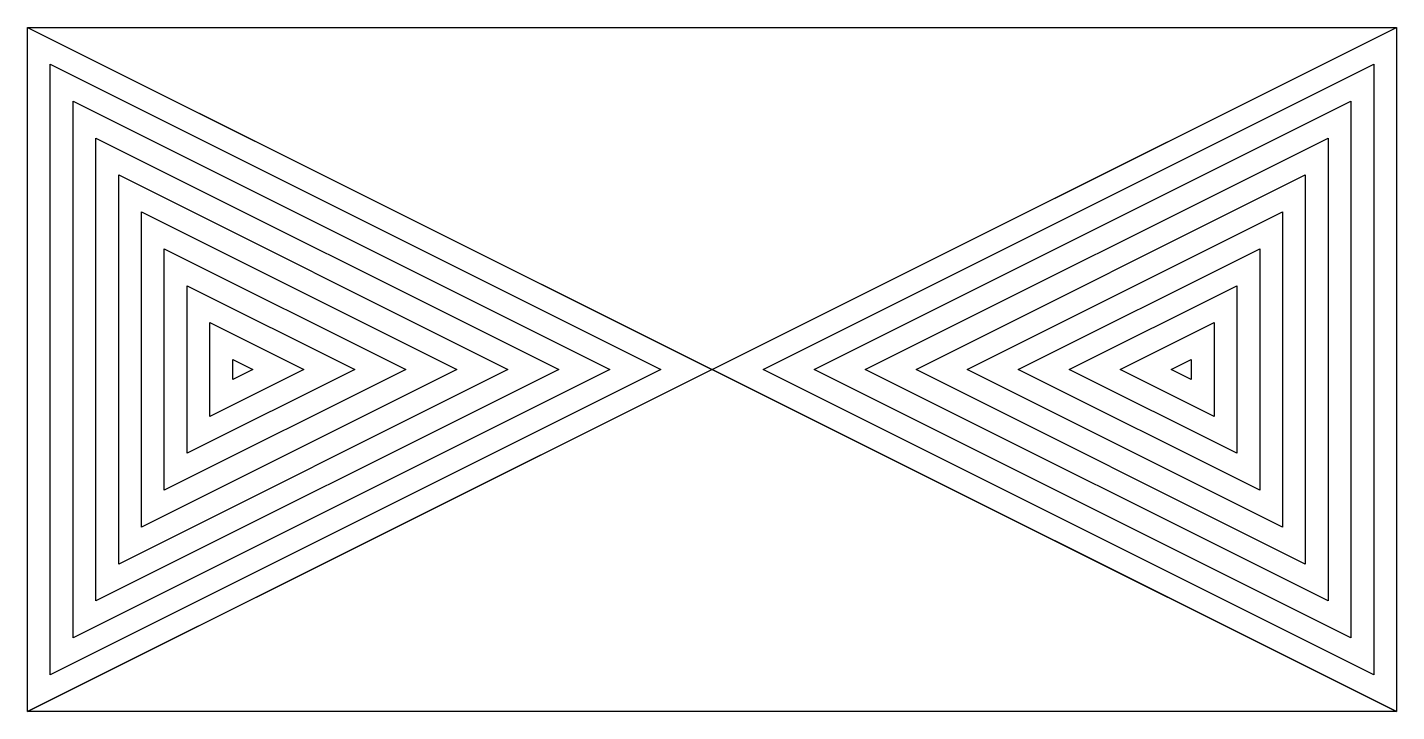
# Model space of a CAD drawing. Header units: millimetres. Extents: x -3 to 3, y 0 to 3.
import ezdxf

# ---------------------------------------------------------------- set-up
doc = ezdxf.new("R2010")
doc.units = ezdxf.units.MM
doc.layers.add('jidou1', color=3, linetype='Continuous')
doc.layers.add('KEISO', color=7, linetype='Continuous')

# ---------------------------------------------------------------- blocks, each defined once
blk = doc.blocks.new('SAV1')
at = {"layer": 'KEISO', "color": 3}
for p, q in [((-3, 3), (3, 0)), ((-3, 0), (3, 3))]:
    blk.add_line(p, q, dxfattribs=at)
blk.add_lwpolyline([(-3, 0), (-3, 3), (3, 3), (3, 0), (-3, 0)], dxfattribs=at)
for points in [[(-3, 3), (0, 1.5), (-3, 0)], [(3, 0), (0, 1.5), (3, 3)], [(-2.9, 2.8382), (-0.2236, 1.5), (-2.9, 0.1618)], [(2.9, 0.1618), (0.2236, 1.5), (2.9, 2.8382)], [(-2.8, 2.6764), (-0.4472, 1.5), (-2.8, 0.3236)], [(2.8, 0.3236), (0.4472, 1.5), (2.8, 2.6764)], [(-2.7, 2.5146), (-0.6708, 1.5), (-2.7, 0.4854)], [(2.7, 0.4854), (0.6708, 1.5), (2.7, 2.5146)], [(-2.6, 2.3528), (-0.8944, 1.5), (-2.6, 0.6472)], [(2.6, 0.6472), (0.8944, 1.5), (2.6, 2.3528)], [(-2.5, 2.191), (-1.118, 1.5), (-2.5, 0.809)], [(2.5, 0.809), (1.118, 1.5), (2.5, 2.191)], [(-2.4, 2.0292), (-1.3416, 1.5), (-2.4, 0.9708)], [(2.4, 0.9708), (1.3416, 1.5), (2.4, 2.0292)], [(-2.3, 1.8674), (-1.5652, 1.5), (-2.3, 1.1326)], [(2.3, 1.1326), (1.5652, 1.5), (2.3, 1.8674)], [(-2.2, 1.7056), (-1.7889, 1.5), (-2.2, 1.2944)], [(2.2, 1.2944), (1.7889, 1.5), (2.2, 1.7056)], [(-2.1, 1.5438), (-2.0125, 1.5), (-2.1, 1.4562)], [(2.1, 1.4562), (2.0125, 1.5), (2.1, 1.5438)]]:
    blk.add_lwpolyline(points, close=True, dxfattribs=at)

msp = doc.modelspace()

# ---------------------------------------------------------------- block references
at = {"layer": 'jidou1', "color": 3, "linetype": 'Continuous'}
msp.add_blockref('SAV1', (0, 0), dxfattribs=at)

doc.saveas('drawing.dxf')
